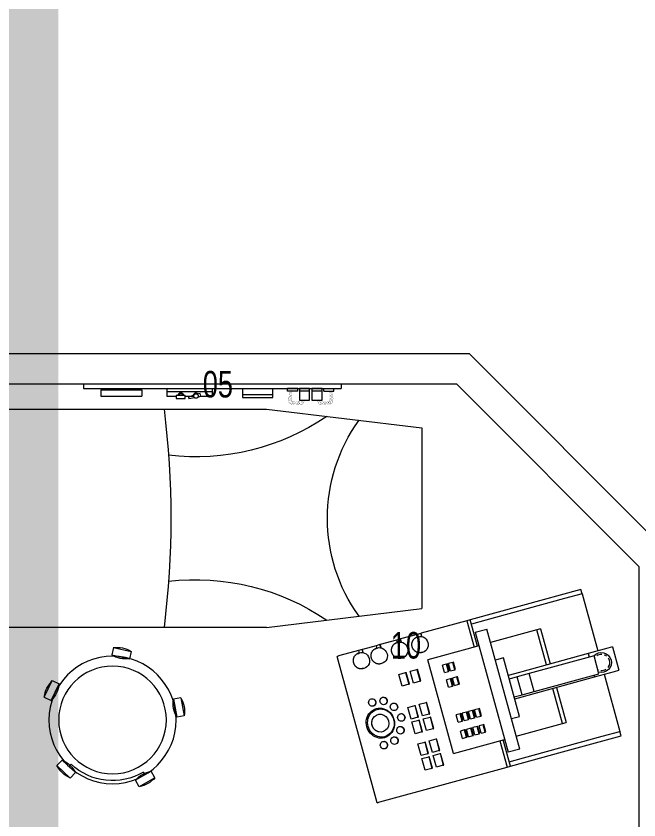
# Model space of a CAD drawing. Header units: millimetres. Extents: x -2143172 to 5255, y -610845 to 279739.
# Drawn here: x -1247545 to -1245491, y -23952 to -21302 of the extents above; entities that cross this region are included whole.
import ezdxf

# ---------------------------------------------------------------- set-up
doc = ezdxf.new("R2010")
doc.units = ezdxf.units.MM
doc.header["$LTSCALE"] = 30
doc.linetypes.add('HIDDEN', pattern=[9.525, 6.35, -3.175])
doc.layers.get('0').update_dxf_attribs({"lineweight": 5})
for name, color, linetype, lineweight in [('72_EGR_EQP_TAG', 142, 'Continuous', 5), ('LOADING', 163, 'Continuous', 5), ('Title', 7, 'Continuous', 5), ('Walls', 32, 'Continuous', 5)]:
    doc.layers.add(name, color=color, linetype=linetype, lineweight=lineweight)
doc.styles.get("Standard").update_dxf_attribs({"font": ''})
doc.styles.add('X3G_ENTITY_257CFD', font='swisscl.ttf', dxfattribs={"height": 200})
doc.styles.get('Standard').set_extended_font_data('@Arial Unicode MS')

# ---------------------------------------------------------------- blocks, each defined once
blk = doc.blocks.new('ME15657-P')
for p, q in [((0.04, 0.8841), (-0.04, 0.8841)), ((-0.04, 0.8691), (-0.04, 0.8841)), ((0.04, 0.8841), (0.04, 0.8691)), ((-0.04, 0.8009), (-0.04, 0.8691)), ((0.04, 0.8691), (0.04, 0.8009)), ((-0.25, 0.6341), (-0.25, 0.8341)), ((-0.25, 0.8341), (-0.235, 0.8341)), ((-0.04, 0.8341), (-0.235, 0.8341)), ((-0.235, 0.7741), (-0.235, 0.8341)), ((0.235, 0.8341), (0.04, 0.8341)), ((0.235, 0.8341), (0.235, 0.7741)), ((0.235, 0.8341), (0.25, 0.8341)), ((0.25, 0.8341), (0.25, 0.6341)), ((-0.04, 0.5746), (-0.04, 0.8009)), ((-0.0335, 0.8009), (-0.04, 0.8009)), ((-0.0335, 0.5963), (-0.0335, 0.8182)), ((-0.0335, 0.8182), (0.0275, 0.8182)), ((0.0275, 0.8182), (0.0275, 0.5963)), ((0.04, 0.8009), (0.0275, 0.8009)), ((0.04, 0.8009), (0.04, 0.5746)), ((-0.235, 0.5052), (-0.235, 0.7741)), ((0.235, 0.7741), (0.235, 0.5052)), ((-0.04, 0.671), (-0.16, 0.671)), ((-0.16, 0.6707), (-0.16, 0.671)), ((-0.16, 0.6587), (-0.16, 0.6707)), ((0.16, 0.671), (0.04, 0.671)), ((0.16, 0.671), (0.16, 0.6707)), ((0.16, 0.6707), (0.16, 0.6587)), ((-0.16, 0.5007), (-0.16, 0.6587)), ((-0.16, 0.6587), (-0.04, 0.6587)), ((0.04, 0.6587), (0.16, 0.6587)), ((0.16, 0.6587), (0.16, 0.5007)), ((-0.25, 0.4559), (-0.25, 0.6341)), ((0.25, 0.6341), (0.25, 0.4559)), ((-0.0335, 0.5553), (-0.0335, 0.5963)), ((-0.0335, 0.5963), (0.0275, 0.5963)), ((0.0275, 0.5963), (0.0275, 0.5553)), ((-0.04, 0.5665), (-0.04, 0.5746)), ((-0.04, 0.5283), (-0.04, 0.5665)), ((0.04, 0.5746), (0.04, 0.5665)), ((0.04, 0.5665), (0.04, 0.5283)), ((-0.0335, 0.5283), (-0.0335, 0.5553)), ((-0.0335, 0.5553), (0.0275, 0.5553)), ((0.0275, 0.5553), (0.0275, 0.5283)), ((-0.235, 0.4556), (-0.235, 0.5052)), ((-0.1, 0.5007), (-0.1, 0.5283)), ((-0.1, 0.5283), (0.1, 0.5283)), ((0.1, 0.5283), (0.1, 0.5007)), ((0.235, 0.5052), (0.235, 0.4556)), ((-0.2039, 0.5007), (0.2061, 0.5007)), ((-0.2039, 0.5007), (-0.2039, 0.4607)), ((0.2061, 0.4607), (0.2061, 0.5007)), ((-0.25, 0.4445), (-0.25, 0.4559)), ((-0.25, 0.4559), (-0.16, 0.4559)), ((0.2061, 0.4607), (-0.2039, 0.4607)), ((-0.16, 0.4191), (-0.16, 0.4606)), ((0.16, 0.4606), (0.16, 0.4191)), ((0.16, 0.4559), (0.25, 0.4559)), ((0.25, 0.4559), (0.25, 0.4445)), ((-0.25, 0.0096), (-0.25, 0.4445)), ((-0.16, 0.4445), (-0.25, 0.4445)), ((0.25, 0.4445), (0.16, 0.4445)), ((0.25, 0.4445), (0.25, 0.2877)), ((-0.16, 0.2855), (-0.16, 0.4191)), ((-0.12, 0.4055), (-0.12, 0.4076)), ((-0.12, 0.4076), (-0.095, 0.4076)), ((-0.12, 0.391), (-0.12, 0.4055)), ((-0.12, 0.4055), (-0.095, 0.4055)), ((-0.095, 0.4076), (-0.095, 0.4055)), ((-0.095, 0.4055), (-0.095, 0.391)), ((-0.065, 0.4055), (-0.065, 0.4076)), ((-0.065, 0.4076), (-0.04, 0.4076)), ((-0.065, 0.391), (-0.065, 0.4055)), ((-0.065, 0.4055), (-0.04, 0.4055)), ((-0.04, 0.4076), (-0.04, 0.4055)), ((-0.04, 0.4055), (-0.04, 0.391)), ((0.16, 0.4191), (0.16, 0.2855)), ((-0.12, 0.391), (-0.095, 0.391)), ((-0.12, 0.3843), (-0.12, 0.3864)), ((-0.12, 0.3864), (-0.095, 0.3864)), ((-0.12, 0.3698), (-0.12, 0.3843)), ((-0.12, 0.3843), (-0.095, 0.3843)), ((-0.095, 0.3864), (-0.095, 0.3843)), ((-0.095, 0.3843), (-0.095, 0.3698)), ((-0.065, 0.391), (-0.04, 0.391)), ((-0.065, 0.3843), (-0.065, 0.3864)), ((-0.065, 0.3864), (-0.04, 0.3864)), ((-0.065, 0.3698), (-0.065, 0.3843)), ((-0.065, 0.3843), (-0.04, 0.3843)), ((-0.04, 0.3864), (-0.04, 0.3843)), ((-0.04, 0.3843), (-0.04, 0.3698)), ((-0.12, 0.3698), (-0.095, 0.3698)), ((-0.12, 0.3631), (-0.12, 0.3652)), ((-0.12, 0.3652), (-0.095, 0.3652)), ((-0.12, 0.3486), (-0.12, 0.3631)), ((-0.12, 0.3631), (-0.095, 0.3631)), ((-0.12, 0.3486), (-0.095, 0.3486)), ((-0.095, 0.3652), (-0.095, 0.3631)), ((-0.095, 0.3631), (-0.095, 0.3486)), ((-0.065, 0.3698), (-0.04, 0.3698)), ((-0.065, 0.3631), (-0.065, 0.3652)), ((-0.065, 0.3652), (-0.04, 0.3652)), ((-0.065, 0.3486), (-0.065, 0.3631)), ((-0.065, 0.3631), (-0.04, 0.3631)), ((-0.065, 0.3486), (-0.04, 0.3486)), ((-0.04, 0.3652), (-0.04, 0.3631)), ((-0.04, 0.3631), (-0.04, 0.3486)), ((0.055, 0.3631), (0.055, 0.3652)), ((0.055, 0.3652), (0.08, 0.3652)), ((0.055, 0.3486), (0.055, 0.3631)), ((0.055, 0.3631), (0.08, 0.3631)), ((0.055, 0.3486), (0.08, 0.3486)), ((0.08, 0.3652), (0.08, 0.3631)), ((0.08, 0.3631), (0.08, 0.3486)), ((0.105, 0.3631), (0.105, 0.3652)), ((0.105, 0.3652), (0.13, 0.3652)), ((0.105, 0.3486), (0.105, 0.3631)), ((0.105, 0.3631), (0.13, 0.3631)), ((0.105, 0.3486), (0.13, 0.3486)), ((0.13, 0.3652), (0.13, 0.3631)), ((0.13, 0.3631), (0.13, 0.3486)), ((-0.12, 0.3418), (-0.12, 0.344)), ((-0.12, 0.344), (-0.095, 0.344)), ((-0.12, 0.3274), (-0.12, 0.3418)), ((-0.12, 0.3418), (-0.095, 0.3418)), ((-0.12, 0.3274), (-0.095, 0.3274)), ((-0.095, 0.344), (-0.095, 0.3418)), ((-0.095, 0.3418), (-0.095, 0.3274)), ((-0.065, 0.3418), (-0.065, 0.344)), ((-0.065, 0.344), (-0.04, 0.344)), ((-0.065, 0.3274), (-0.065, 0.3418)), ((-0.065, 0.3418), (-0.04, 0.3418)), ((-0.065, 0.3274), (-0.04, 0.3274)), ((-0.04, 0.344), (-0.04, 0.3418)), ((-0.04, 0.3418), (-0.04, 0.3274)), ((0.055, 0.3418), (0.055, 0.344)), ((0.055, 0.344), (0.08, 0.344)), ((0.055, 0.3274), (0.055, 0.3418)), ((0.055, 0.3418), (0.08, 0.3418)), ((0.055, 0.3274), (0.08, 0.3274)), ((0.08, 0.344), (0.08, 0.3418)), ((0.08, 0.3418), (0.08, 0.3274)), ((0.105, 0.3418), (0.105, 0.344)), ((0.105, 0.344), (0.13, 0.344)), ((0.105, 0.3274), (0.105, 0.3418)), ((0.105, 0.3418), (0.13, 0.3418)), ((0.105, 0.3274), (0.13, 0.3274)), ((0.13, 0.344), (0.13, 0.3418)), ((0.13, 0.3418), (0.13, 0.3274)), ((-0.16, 0.2855), (0.16, 0.2855)), ((0.1882, 0.276), (0.1882, 0.2729)), ((0.2372, 0.2879), (0.2394, 0.2877)), ((0.2381, 0.2867), (0.2394, 0.2868)), ((0.2394, 0.2877), (0.25, 0.2877)), ((0.2394, 0.2868), (0.25, 0.2868)), ((0.25, 0.2737), (0.2406, 0.2737)), ((0.2418, 0.2729), (0.2418, 0.276)), ((0.25, 0.2876), (0.25, 0.2867)), ((0.25, 0.2868), (0.25, 0.2737)), ((0.25, 0.2737), (0.25, 0.2177)), ((-0.1888, 0.2448), (-0.1488, 0.2448)), ((-0.1888, 0.243), (-0.1888, 0.2448)), ((-0.1488, 0.243), (-0.1888, 0.243)), ((-0.1888, 0.243), (-0.1888, 0.2196)), ((-0.1488, 0.243), (-0.1488, 0.2448)), ((-0.1488, 0.2196), (-0.1488, 0.243)), ((-0.1388, 0.2448), (-0.0988, 0.2448)), ((-0.1388, 0.243), (-0.1388, 0.2448)), ((-0.0988, 0.243), (-0.1388, 0.243)), ((-0.1388, 0.243), (-0.1388, 0.2196)), ((-0.0988, 0.243), (-0.0988, 0.2448)), ((-0.0988, 0.2196), (-0.0988, 0.243)), ((-0.0638, 0.2448), (-0.0238, 0.2448)), ((-0.0638, 0.243), (-0.0638, 0.2448)), ((-0.0238, 0.243), (-0.0638, 0.243)), ((-0.0638, 0.243), (-0.0638, 0.2196)), ((-0.0238, 0.243), (-0.0238, 0.2448)), ((-0.0238, 0.2196), (-0.0238, 0.243)), ((-0.0138, 0.2448), (0.0262, 0.2448)), ((-0.0138, 0.243), (-0.0138, 0.2448)), ((0.0262, 0.243), (-0.0138, 0.243)), ((-0.0138, 0.243), (-0.0138, 0.2196)), ((0.0262, 0.243), (0.0262, 0.2448)), ((0.0262, 0.2196), (0.0262, 0.243)), ((0.0988, 0.2448), (0.1388, 0.2448)), ((0.0988, 0.243), (0.0988, 0.2448)), ((0.1388, 0.243), (0.0988, 0.243)), ((0.0988, 0.243), (0.0988, 0.2196)), ((0.1388, 0.243), (0.1388, 0.2448)), ((0.1388, 0.2196), (0.1388, 0.243)), ((-0.1888, 0.2196), (-0.1488, 0.2196)), ((-0.1388, 0.2196), (-0.0988, 0.2196)), ((-0.0638, 0.2196), (-0.0238, 0.2196)), ((-0.0138, 0.2196), (0.0262, 0.2196)), ((0.0988, 0.2196), (0.1388, 0.2196)), ((0.2375, 0.2178), (0.2394, 0.2177)), ((0.2385, 0.2167), (0.2394, 0.2168)), ((0.2394, 0.2177), (0.25, 0.2177)), ((0.2394, 0.2168), (0.25, 0.2168)), ((0.25, 0.2168), (0.25, 0.2037)), ((-0.1888, 0.206), (-0.1488, 0.206)), ((-0.1888, 0.2042), (-0.1888, 0.206)), ((-0.1488, 0.2042), (-0.1888, 0.2042)), ((-0.1888, 0.2042), (-0.1888, 0.1809)), ((-0.1488, 0.2042), (-0.1488, 0.206)), ((-0.1488, 0.1809), (-0.1488, 0.2042)), ((-0.1388, 0.206), (-0.0988, 0.206)), ((-0.1388, 0.2042), (-0.1388, 0.206)), ((-0.0988, 0.2042), (-0.1388, 0.2042)), ((-0.1388, 0.2042), (-0.1388, 0.1809)), ((-0.0988, 0.2042), (-0.0988, 0.206)), ((-0.0988, 0.1809), (-0.0988, 0.2042)), ((-0.0638, 0.206), (-0.0238, 0.206)), ((-0.0638, 0.2042), (-0.0638, 0.206)), ((-0.0238, 0.2042), (-0.0638, 0.2042)), ((-0.0638, 0.2042), (-0.0638, 0.1809)), ((-0.0238, 0.2042), (-0.0238, 0.206)), ((-0.0238, 0.1809), (-0.0238, 0.2042)), ((-0.0138, 0.206), (0.0262, 0.206)), ((-0.0138, 0.2042), (-0.0138, 0.206)), ((0.0262, 0.2042), (-0.0138, 0.2042)), ((-0.0138, 0.2042), (-0.0138, 0.1809)), ((0.0262, 0.2042), (0.0262, 0.206)), ((0.0262, 0.1809), (0.0262, 0.2042)), ((0.0988, 0.206), (0.1388, 0.206)), ((0.0988, 0.2042), (0.0988, 0.206)), ((0.1388, 0.2042), (0.0988, 0.2042)), ((0.0988, 0.2042), (0.0988, 0.1809)), ((0.1388, 0.2042), (0.1388, 0.206)), ((0.1388, 0.1809), (0.1388, 0.2042)), ((0.1882, 0.2064), (0.1882, 0.2033)), ((0.25, 0.2037), (0.2406, 0.2037)), ((0.2418, 0.2033), (0.2418, 0.2064)), ((0.25, 0.2037), (0.25, 0.1476)), ((-0.1888, 0.1809), (-0.1488, 0.1809)), ((-0.1388, 0.1809), (-0.0988, 0.1809)), ((-0.0638, 0.1809), (-0.0238, 0.1809)), ((-0.0138, 0.1809), (0.0262, 0.1809)), ((0.0988, 0.1809), (0.1388, 0.1809)), ((-0.0525, 0.1379), (-0.0525, 0.1369)), ((-0.0275, 0.1369), (-0.0275, 0.1379)), ((-0.0125, 0.1519), (-0.0125, 0.1509)), ((0.0125, 0.1509), (0.0125, 0.1519)), ((0.0275, 0.1379), (0.0275, 0.1369)), ((0.0525, 0.1369), (0.0525, 0.1379)), ((0.1882, 0.1365), (0.1882, 0.1333)), ((0.2376, 0.1478), (0.2394, 0.1476)), ((0.2385, 0.1467), (0.2394, 0.1467)), ((0.2394, 0.1476), (0.25, 0.1476)), ((0.2394, 0.1467), (0.25, 0.1467)), ((0.25, 0.1336), (0.2406, 0.1336)), ((0.2418, 0.1333), (0.2418, 0.1365)), ((0.25, 0.1475), (0.25, 0.1466)), ((0.25, 0.1467), (0.25, 0.1336)), ((0.25, 0.1336), (0.25, 0.087)), ((-0.0803, 0.1099), (-0.0803, 0.1089)), ((-0.0553, 0.1089), (-0.0553, 0.1099)), ((0.0553, 0.1099), (0.0553, 0.1089)), ((0.0803, 0.1089), (0.0803, 0.1099)), ((0.2376, 0.0872), (0.2394, 0.087)), ((0.2385, 0.0861), (0.2394, 0.0861)), ((0.2394, 0.087), (0.25, 0.087)), ((0.2394, 0.0861), (0.25, 0.0861)), ((0.25, 0.0869), (0.25, 0.086)), ((0.25, 0.0861), (0.25, 0.073)), ((-0.0853, 0.0726), (-0.0853, 0.0715)), ((-0.0603, 0.0715), (-0.0603, 0.0726)), ((0.0603, 0.0726), (0.0603, 0.0715)), ((0.0853, 0.0715), (0.0853, 0.0726)), ((0.1882, 0.0758), (0.1882, 0.0727)), ((0.25, 0.073), (0.2406, 0.073)), ((0.2418, 0.0727), (0.2418, 0.0758)), ((0.25, 0.073), (0.25, 0.0096)), ((-0.25, 0), (-0.25, 0.0096)), ((-0.25, 0), (0.25, 0)), ((0.25, 0.0096), (0.25, 0))]:
    blk.add_line(p, q)
at = {"flags": 128}
for points in [[(0.1882, 0.2729), (0.1883, 0.2718), (0.1883, 0.2708), (0.1884, 0.2698), (0.1886, 0.2688), (0.1888, 0.2678), (0.189, 0.2668), (0.1893, 0.2658), (0.1896, 0.2648), (0.19, 0.2638), (0.1904, 0.2629), (0.1909, 0.262), (0.1913, 0.261), (0.1919, 0.2602), (0.1924, 0.2593), (0.193, 0.2584), (0.1936, 0.2576), (0.1943, 0.2568), (0.195, 0.256), (0.1957, 0.2553), (0.1965, 0.2546), (0.1973, 0.2539), (0.1981, 0.2532), (0.1989, 0.2526), (0.1998, 0.252), (0.2007, 0.2515), (0.2016, 0.251), (0.2025, 0.2505), (0.2035, 0.25), (0.2044, 0.2496), (0.2054, 0.2492), (0.2064, 0.2489), (0.2074, 0.2486), (0.2084, 0.2483), (0.2095, 0.2481), (0.2105, 0.2479), (0.2116, 0.2478), (0.2126, 0.2477), (0.2137, 0.2476), (0.2147, 0.2476), (0.215, 0.2476)], [(0.215, 0.2476), (0.2161, 0.2476), (0.2171, 0.2476), (0.2182, 0.2477), (0.2192, 0.2479), (0.2203, 0.248), (0.2213, 0.2483), (0.2223, 0.2485), (0.2233, 0.2488), (0.2243, 0.2491), (0.2253, 0.2495), (0.2263, 0.2499), (0.2272, 0.2503), (0.2282, 0.2508), (0.2291, 0.2513), (0.23, 0.2519), (0.2308, 0.2525), (0.2317, 0.2531), (0.2325, 0.2537), (0.2333, 0.2544), (0.2341, 0.2551), (0.2348, 0.2558), (0.2355, 0.2566), (0.2362, 0.2574), (0.2368, 0.2582), (0.2374, 0.2591), (0.238, 0.2599), (0.2385, 0.2608), (0.239, 0.2617), (0.2395, 0.2626), (0.2399, 0.2636), (0.2403, 0.2645), (0.2406, 0.2655), (0.2409, 0.2665), (0.2411, 0.2675), (0.2414, 0.2685), (0.2415, 0.2695), (0.2416, 0.2705), (0.2417, 0.2716), (0.2418, 0.2726), (0.2418, 0.2729)], [(0.1882, 0.2033), (0.1883, 0.2023), (0.1883, 0.2012), (0.1884, 0.2002), (0.1886, 0.1992), (0.1888, 0.1982), (0.189, 0.1972), (0.1893, 0.1962), (0.1896, 0.1952), (0.19, 0.1943), (0.1904, 0.1933), (0.1909, 0.1924), (0.1913, 0.1915), (0.1919, 0.1906), (0.1924, 0.1897), (0.193, 0.1889), (0.1936, 0.188), (0.1943, 0.1872), (0.195, 0.1865), (0.1957, 0.1857), (0.1965, 0.185), (0.1973, 0.1843), (0.1981, 0.1837), (0.1989, 0.183), (0.1998, 0.1825), (0.2007, 0.1819), (0.2016, 0.1814), (0.2025, 0.1809), (0.2035, 0.1804), (0.2044, 0.18), (0.2054, 0.1797), (0.2064, 0.1793), (0.2074, 0.179), (0.2084, 0.1787), (0.2095, 0.1785), (0.2105, 0.1783), (0.2116, 0.1782), (0.2126, 0.1781), (0.2137, 0.178), (0.2147, 0.178), (0.215, 0.178)], [(0.215, 0.178), (0.2161, 0.178), (0.2171, 0.178), (0.2182, 0.1781), (0.2192, 0.1783), (0.2203, 0.1785), (0.2213, 0.1787), (0.2223, 0.1789), (0.2233, 0.1792), (0.2243, 0.1796), (0.2253, 0.1799), (0.2263, 0.1803), (0.2272, 0.1808), (0.2282, 0.1812), (0.2291, 0.1818), (0.23, 0.1823), (0.2308, 0.1829), (0.2317, 0.1835), (0.2325, 0.1841), (0.2333, 0.1848), (0.2341, 0.1855), (0.2348, 0.1863), (0.2355, 0.187), (0.2362, 0.1878), (0.2368, 0.1886), (0.2374, 0.1895), (0.238, 0.1903), (0.2385, 0.1912), (0.239, 0.1921), (0.2395, 0.1931), (0.2399, 0.194), (0.2403, 0.195), (0.2406, 0.1959), (0.2409, 0.1969), (0.2411, 0.1979), (0.2414, 0.1989), (0.2415, 0.1999), (0.2416, 0.201), (0.2417, 0.202), (0.2418, 0.203), (0.2418, 0.2033)], [(0.1882, 0.1333), (0.1883, 0.1323), (0.1883, 0.1313), (0.1884, 0.1303), (0.1886, 0.1292), (0.1888, 0.1282), (0.189, 0.1272), (0.1893, 0.1262), (0.1896, 0.1253), (0.19, 0.1243), (0.1904, 0.1234), (0.1909, 0.1224), (0.1913, 0.1215), (0.1919, 0.1206), (0.1924, 0.1198), (0.193, 0.1189), (0.1936, 0.1181), (0.1943, 0.1173), (0.195, 0.1165), (0.1957, 0.1158), (0.1965, 0.1151), (0.1973, 0.1144), (0.1981, 0.1137), (0.1989, 0.1131), (0.1998, 0.1125), (0.2007, 0.112), (0.2016, 0.1114), (0.2025, 0.1109), (0.2035, 0.1105), (0.2044, 0.1101), (0.2054, 0.1097), (0.2064, 0.1094), (0.2074, 0.1091), (0.2084, 0.1088), (0.2095, 0.1086), (0.2105, 0.1084), (0.2116, 0.1082), (0.2126, 0.1081), (0.2137, 0.1081), (0.2147, 0.108), (0.215, 0.108)], [(0.215, 0.108), (0.2161, 0.108), (0.2171, 0.1081), (0.2182, 0.1082), (0.2192, 0.1083), (0.2203, 0.1085), (0.2213, 0.1087), (0.2223, 0.109), (0.2233, 0.1093), (0.2243, 0.1096), (0.2253, 0.11), (0.2263, 0.1104), (0.2272, 0.1108), (0.2282, 0.1113), (0.2291, 0.1118), (0.23, 0.1124), (0.2308, 0.1129), (0.2317, 0.1135), (0.2325, 0.1142), (0.2333, 0.1149), (0.2341, 0.1156), (0.2348, 0.1163), (0.2355, 0.1171), (0.2362, 0.1179), (0.2368, 0.1187), (0.2374, 0.1195), (0.238, 0.1204), (0.2385, 0.1213), (0.239, 0.1222), (0.2395, 0.1231), (0.2399, 0.1241), (0.2403, 0.125), (0.2406, 0.126), (0.2409, 0.127), (0.2411, 0.128), (0.2414, 0.129), (0.2415, 0.13), (0.2416, 0.131), (0.2417, 0.132), (0.2418, 0.1331), (0.2418, 0.1333)], [(-0.0266, 0.0675), (-0.026, 0.0664), (-0.0253, 0.0654), (-0.0246, 0.0644), (-0.0239, 0.0634), (-0.0231, 0.0624), (-0.0224, 0.0615), (-0.0215, 0.0606), (-0.0207, 0.0598), (-0.0198, 0.0589), (-0.0189, 0.0582), (-0.018, 0.0575), (-0.017, 0.0568), (-0.016, 0.0561), (-0.015, 0.0555), (-0.014, 0.055), (-0.013, 0.0544), (-0.0119, 0.054), (-0.0109, 0.0535), (-0.0098, 0.0531), (-0.0087, 0.0528), (-0.0076, 0.0525), (-0.0065, 0.0522), (-0.0054, 0.052), (-0.0043, 0.0518), (-0.0032, 0.0517), (-0.0021, 0.0516), (-0.001, 0.0515), (0, 0.0515)], [(0, 0.0515), (0.0011, 0.0515), (0.0022, 0.0516), (0.0034, 0.0517), (0.0045, 0.0518), (0.0056, 0.052), (0.0067, 0.0522), (0.0078, 0.0525), (0.0089, 0.0528), (0.0099, 0.0532), (0.011, 0.0536), (0.0121, 0.054), (0.0131, 0.0545), (0.0141, 0.055), (0.0152, 0.0556), (0.0161, 0.0562), (0.0171, 0.0569), (0.0181, 0.0575), (0.019, 0.0583), (0.0199, 0.059), (0.0208, 0.0599), (0.0216, 0.0607), (0.0225, 0.0616), (0.0232, 0.0625), (0.024, 0.0635), (0.0247, 0.0645), (0.0254, 0.0655), (0.026, 0.0666), (0.0266, 0.0675)], [(0.1882, 0.0727), (0.1883, 0.0717), (0.1883, 0.0706), (0.1884, 0.0696), (0.1886, 0.0686), (0.1888, 0.0676), (0.189, 0.0666), (0.1893, 0.0656), (0.1896, 0.0646), (0.19, 0.0637), (0.1904, 0.0627), (0.1909, 0.0618), (0.1913, 0.0609), (0.1919, 0.06), (0.1924, 0.0591), (0.193, 0.0583), (0.1936, 0.0574), (0.1943, 0.0566), (0.195, 0.0559), (0.1957, 0.0551), (0.1965, 0.0544), (0.1973, 0.0537), (0.1981, 0.0531), (0.1989, 0.0525), (0.1998, 0.0519), (0.2007, 0.0513), (0.2016, 0.0508), (0.2025, 0.0503), (0.2035, 0.0499), (0.2044, 0.0494), (0.2054, 0.0491), (0.2064, 0.0487), (0.2074, 0.0484), (0.2084, 0.0482), (0.2095, 0.0479), (0.2105, 0.0477), (0.2116, 0.0476), (0.2126, 0.0475), (0.2137, 0.0474), (0.2147, 0.0474), (0.215, 0.0474)], [(0.215, 0.0474), (0.2161, 0.0474), (0.2171, 0.0475), (0.2182, 0.0476), (0.2192, 0.0477), (0.2203, 0.0479), (0.2213, 0.0481), (0.2223, 0.0483), (0.2233, 0.0486), (0.2243, 0.049), (0.2253, 0.0493), (0.2263, 0.0497), (0.2272, 0.0502), (0.2282, 0.0507), (0.2291, 0.0512), (0.23, 0.0517), (0.2308, 0.0523), (0.2317, 0.0529), (0.2325, 0.0536), (0.2333, 0.0542), (0.2341, 0.0549), (0.2348, 0.0557), (0.2355, 0.0564), (0.2362, 0.0572), (0.2368, 0.058), (0.2374, 0.0589), (0.238, 0.0597), (0.2385, 0.0606), (0.239, 0.0615), (0.2395, 0.0625), (0.2399, 0.0634), (0.2403, 0.0644), (0.2406, 0.0653), (0.2409, 0.0663), (0.2411, 0.0673), (0.2414, 0.0683), (0.2415, 0.0693), (0.2416, 0.0704), (0.2417, 0.0714), (0.2418, 0.0724), (0.2418, 0.0727)]]:
    blk.add_lwpolyline(points, dxfattribs=at)
for radius, start, end in [(0.033, 90, 212.0544), (0.0272, 90, 144), (0.0272, 126, 144), (0.033, 327.3076, 90), (0.0272, 72, 90), (0.0272, 36, 54), (0.0272, 162, 198), (0.0272, 180, 198), (0.0272, 0, 18), (0.0272, 342, 18), (0.0272, 216, 221.6097), (0.0272, 318.3903, 324), (0.0272, 318.3903, 324)]:
    blk.add_arc((0, 0.8355), radius, start, end)
for centre, major_axis, start_param, end_param in [((0.215, 0.276), (0.0268, 0), 1.570796, 3.401412), ((0.215, 0.276), (0.0268, 0), 5.969026, 7.853982), ((0.215, 0.2064), (0.0268, 0), 1.570796, 3.401412), ((0.215, 0.2064), (0.0268, 0), 5.969026, 7.853982), ((0, 0.1519), (0.0125, 0), 1.570796, 3.141593), ((0, 0.1509), (0.0125, 0), 1.570796, 4.712389), ((0, 0.1519), (0.0125, 0), 0, 1.570796), ((0, 0.1509), (0.0125, 0), 4.712389, 7.853982), ((0.215, 0.1365), (0.0268, 0), 1.570796, 3.401412), ((0.215, 0.1365), (0.0268, 0), 5.969026, 7.853982), ((-0.04, 0.1379), (0.0125, 0), 1.570796, 3.141593), ((-0.04, 0.1369), (0.0125, 0), 1.570796, 4.712389), ((-0.04, 0.1379), (0.0125, 0), 0, 1.570796), ((-0.04, 0.1369), (0.0125, 0), 4.712389, 7.853982), ((0.04, 0.1379), (0.0125, 0), 1.570796, 3.141593), ((0.04, 0.1369), (0.0125, 0), 1.570796, 4.712389), ((0.04, 0.1379), (0.0125, 0), 0, 1.570796), ((0.04, 0.1369), (0.0125, 0), 4.712389, 7.853982), ((-0.0678, 0.1099), (0.0125, 0), 1.570796, 3.141593), ((-0.0678, 0.1089), (0.0125, 0), 1.570796, 4.712389), ((-0.0678, 0.1099), (0.0125, 0), 0, 1.570796), ((-0.0678, 0.1089), (0.0125, 0), 4.712389, 7.853982), ((0, 0.0797), (-0.0497, 0), 4.712389, 7.853982), ((0, 0.0815), (-0.0467, 0), 4.712389, 7.853982), ((0, 0.0797), (0.0296, 0), 1.570796, 3.926991), ((0, 0.0797), (0.0497, 0), 4.712389, 7.853982), ((0, 0.0815), (0.0467, 0), 4.712389, 7.853982), ((0, 0.0797), (0.0296, 0), 5.497787, 7.853982), ((0.0678, 0.1099), (0.0125, 0), 1.570796, 3.141593), ((0.0678, 0.1089), (0.0125, 0), 1.570796, 4.712389), ((0.0678, 0.1099), (0.0125, 0), 0, 1.570796), ((0.0678, 0.1089), (-0.0125, 0), 1.570796, 4.712389), ((-0.0728, 0.0726), (0.0125, 0), 1.570796, 3.141593), ((-0.0728, 0.0715), (0.0125, 0), 1.570796, 4.712389), ((-0.0728, 0.0726), (0.0125, 0), 0, 1.570796), ((-0.0728, 0.0715), (0.0125, 0), 4.712389, 7.853982), ((0.0728, 0.0726), (0.0125, 0), 1.570796, 3.141593), ((0.0728, 0.0715), (0.0125, 0), 1.570796, 4.712389), ((0.0728, 0.0726), (0.0125, 0), 0, 1.570796), ((0.0728, 0.0715), (0.0125, 0), 4.712389, 7.853982), ((0.215, 0.0758), (0.0268, 0), 1.570796, 3.401412), ((0.215, 0.0758), (0.0268, 0), 5.969026, 7.853982), ((0, 0.0797), (0.0296, 0), 4.624442, 4.652361), ((0, 0.0797), (0.0296, 0), 4.672724, 4.712389), ((0, 0.0797), (0.0296, 0), 4.712389, 4.752054), ((0, 0.0797), (0.0296, 0), 4.772417, 4.800336)]:
    blk.add_ellipse(centre, major_axis=major_axis, ratio=0.93358, start_param=start_param, end_param=end_param)
blk = doc.blocks.new('ME19011A-P')
for p, q in [((-0.425, 0), (0.425, 0)), ((-0.425, 0), (-0.425, -0.015)), ((0.425, 0), (0.425, -0.015)), ((-0.425, -0.015), (0.425, -0.015)), ((-0.3675, -0.0198), (-0.2325, -0.0198)), ((-0.3675, -0.0198), (-0.3675, -0.0399)), ((-0.36, -0.015), (-0.36, -0.0198)), ((-0.24, -0.015), (-0.24, -0.0198)), ((-0.2325, -0.0198), (-0.2325, -0.0399)), ((-0.15, -0.015), (-0.15, -0.04)), ((-0.15, -0.025), (0, -0.025)), ((0, -0.015), (0, -0.04)), ((0.1, -0.015), (0.1, -0.045)), ((0.2, -0.045), (0.2, -0.015)), ((0.2818, -0.015), (0.2484, -0.015)), ((0.2484, -0.0243), (0.2484, -0.015)), ((0.2818, -0.0243), (0.2484, -0.0243)), ((0.2818, -0.0243), (0.2818, -0.015)), ((0.3211, -0.015), (0.2877, -0.015)), ((0.2877, -0.015), (0.2877, -0.0531)), ((0.3211, -0.0243), (0.2877, -0.0243)), ((0.3211, -0.0531), (0.3211, -0.015)), ((0.3623, -0.015), (0.3289, -0.015)), ((0.3289, -0.015), (0.3289, -0.0531)), ((0.3623, -0.0243), (0.3289, -0.0243)), ((0.3623, -0.0531), (0.3623, -0.015)), ((0.3682, -0.0243), (0.3682, -0.015)), ((0.3682, -0.015), (0.4016, -0.015)), ((0.3682, -0.0243), (0.4016, -0.0243)), ((0.4016, -0.0243), (0.4016, -0.015)), ((-0.3675, -0.0399), (-0.2325, -0.0399)), ((-0.15, -0.04), (-0.1187, -0.04)), ((-0.0887, -0.04), (-0.0637, -0.04)), ((-0.0606, -0.0371), (-0.0787, -0.0432)), ((-0.0787, -0.0432), (-0.077, -0.0497)), ((-0.0582, -0.046), (-0.077, -0.0497)), ((-0.0402, -0.0312), (-0.0496, -0.0337)), ((-0.047, -0.0434), (-0.0376, -0.0409)), ((-0.0376, -0.0409), (-0.0402, -0.0312)), ((-0.0379, -0.04), (0, -0.04)), ((0.1, -0.035), (0.2, -0.035)), ((0.1, -0.045), (0.2, -0.045)), ((0.2877, -0.0531), (0.3211, -0.0531)), ((0.3289, -0.0531), (0.3623, -0.0531))]:
    blk.add_line(p, q)
at = {"color": 8, "const_width": 0.000601}
for points in [[(0.3044, -0.0531, -0.184574), (0.2977, -0.0636, -1.44364), (0.2961, -0.0581, -0.837915), (0.2969, -0.0664, -0.30536), (0.2839, -0.062, -1.584726), (0.2894, -0.0609, -0.253153), (0.2827, -0.0684, -0.874198), (0.2775, -0.0585, -0.915253), (0.2791, -0.0658, -0.223821), (0.2683, -0.0644, -1.703343), (0.272, -0.0597, -0.588962), (0.2621, -0.068, -0.717795), (0.2625, -0.0581, -0.983104), (0.2645, -0.0644, -0.326362), (0.2534, -0.0609, -0.758716), (0.2609, -0.0514, -0.906186), (0.2593, -0.0565, -0.189488), (0.2526, -0.0522, -0.7948), (0.2613, -0.0423, -1.223996), (0.2574, -0.047, -0.072149), (0.2534, -0.0403, -0.645886), (0.2609, -0.0324, -1.366917), (0.2574, -0.0371, -0.078415), (0.2542, -0.0308, -0.723006), (0.2613, -0.0256, -1.105484), (0.2582, -0.0292, -0.221197), (0.2566, -0.0243, -0.221197)], [(0.3456, -0.0531, 0.184574), (0.3523, -0.0636, 1.44364), (0.3539, -0.0581, 0.837915), (0.3531, -0.0664, 0.30536), (0.3661, -0.062, 1.584726), (0.3606, -0.0609, 0.253153), (0.3673, -0.0684, 0.874198), (0.3725, -0.0585, 0.915253), (0.3709, -0.0658, 0.223821), (0.3817, -0.0644, 1.703343), (0.378, -0.0597, 0.588962), (0.3879, -0.068, 0.717795), (0.3875, -0.0581, 0.983104), (0.3855, -0.0644, 0.326362), (0.3966, -0.0609, 0.758716), (0.3891, -0.0514, 0.906186), (0.3907, -0.0565, 0.189488), (0.3974, -0.0522, 0.7948), (0.3887, -0.0423, 1.223996), (0.3926, -0.047, 0.072149), (0.3966, -0.0403, 0.645886), (0.3891, -0.0324, 1.366917), (0.3926, -0.0371, 0.078415), (0.3958, -0.0308, 0.723006), (0.3887, -0.0256, 1.105484), (0.3918, -0.0292, 0.221197), (0.3934, -0.0243, 0.221197)]]:
    blk.add_lwpolyline(points, format="xyb", dxfattribs=at)
blk.add_lwpolyline([(-0.1187, -0.0482), (-0.0887, -0.0482), (-0.0887, -0.0382), (-0.1187, -0.0382)], close=True)
blk.add_circle((-0.0537, -0.04), 0.0075)
for centre, radius, start, end in [((-0.1037, -0.04), 0.01, 10.4593, 169.5407), ((-0.1037, -0.04), 0.0075, 14.0075, 165.9925), ((-0.0537, -0.04), 0.01, 45, 180)]:
    blk.add_arc(centre, radius, start, end)
blk = doc.blocks.new('M.44.57.64')
at = {"layer": 'LOADING', "xscale": 1000.000000000002, "yscale": 1000.000000000002, "zscale": 1000.000000000002, "rotation": 225.9999036123427}
blk.add_blockref('ME19011A-P', (-80806.9, 16720.7), dxfattribs=at)
blk = doc.blocks.new('HF10037B-P')
at = {"color": 0}
for p, q in [((0.2459, 0.134), (0.1859, 0.134)), ((0.1859, 0.134), (0.1859, 0.109)), ((0.2459, 0.134), (0.2459, 0.109)), ((0.2459, 0.109), (0.1859, 0.109)), ((0, 0), (-0.0142, -0.0583)), ((0, 0), (0.0243, -0.0059)), ((0.0243, -0.0059), (0.01, -0.0642)), ((0.4071, -0.0094), (0.431, -0.0018)), ((0.4071, -0.0094), (0.4255, -0.0665)), ((0.431, -0.0018), (0.4493, -0.0589)), ((0.4069, -0.0417), (0.4165, -0.0387)), ((-0.0142, -0.0583), (0.01, -0.0642)), ((0.4255, -0.0665), (0.4493, -0.0589)), ((0.0524, -0.2725), (0.0674, -0.2525)), ((0.0674, -0.2525), (0.1154, -0.2885)), ((0.3125, -0.2897), (0.362, -0.2558)), ((0.3761, -0.2764), (0.362, -0.2558)), ((0.0524, -0.2725), (0.1004, -0.3085)), ((0.1004, -0.3085), (0.1154, -0.2885)), ((0.3266, -0.3103), (0.3125, -0.2897)), ((0.3266, -0.3103), (0.3761, -0.2764)), ((0.3267, -0.268), (0.3323, -0.2763))]:
    blk.add_line(p, q, dxfattribs=at)
for radius in [0.21, 0.1775]:
    blk.add_circle((0.2161, -0.1014), radius, dxfattribs=at)
for centre, radius, start, end in [((0.2159, 0.0465), 0.0925, 71.0754, 108.9246), ((0.2159, 0.1965), 0.0925, 251.0754, 288.9246), ((0.0779, -0.0499), 0.0925, 147.3419, 185.1912), ((-0.0678, -0.0143), 0.0925, 327.3419, 5.1912), ((0.4996, -0.0113), 0.0925, 178.8412, 216.6904), ((0.3568, -0.057), 0.0925, 358.8412, 36.6904), ((0.2161, -0.1014), 0.2, 303.6037, 17.3657), ((0.0389, -0.3404), 0.0925, 34.1875, 72.0368), ((0.3867, -0.3449), 0.0925, 105.5121, 143.3614), ((0.1289, -0.2205), 0.0925, 214.1875, 252.0368), ((0.3019, -0.2212), 0.0925, 285.5121, 323.3614)]:
    blk.add_arc(centre, radius, start, end, dxfattribs=at)
blk = doc.blocks.new('HF13902-P')
at = {"color": 8, "linetype": 'HIDDEN'}
for p, q in [((-0.35, -0.6824), (-0.35, -1.1124)), ((0.35, -0.6824), (0.35, -1.1124)), ((0.32, -1.1424), (-0.32, -1.1424))]:
    blk.add_line(p, q, dxfattribs=at)
at = {"linetype": 'Continuous'}
for points in [[(0.36, -0.5224), (0.36, -0.5224), (0.36, -0.5224), (0.36, -0.5224), (0.36, -0.5224), (0.36, -0.5224), (0.36, -0.5224), (0.36, -0.5224), (0.36, -0.5224), (0.36, -0.5224), (0.36, -0.5224), (0.36, -0.5224), (0.36, -0.5224), (0.36, -0.5224), (0.36, -0.5224), (0.36, -0.5224), (0.36, -0.5224), (0.36, -0.5224), (0.36, -0.5224), (0.36, -0.5224), (0.36, -0.5224), (0.36, -0.5224), (0.36, -0.5224), (0.36, -0.5224), (0.36, -0.5224), (0.36, -0.5224), (0.36, -0.5224), (0.36, -0.5224), (0.36, -0.5224), (0.36, -0.5224), (0.36, -0.5224), (0.36, -0.5224), (0.36, -0.5224), (0.36, -0.5224), (0.36, -0.5224), (0.36, -0.5224), (0.36, -0.5224), (0.36, -0.5224), (0.36, -0.5224), (0.36, -0.5224), (0.36, -0.5224), (0.36, -0.5224), (0.36, -0.5224), (0.36, -0.5224), (0.36, -0.5224), (0.36, -0.5224), (0.36, -0.5224), (0.36, -0.5224), (0.36, -0.5224), (0.36, -0.5224), (0.36, -0.5224), (0.36, -0.5224), (0.36, -0.5224), (0.36, -0.5224), (0.36, -0.5224), (0.36, -0.5224), (0.36, -0.5224), (0.36, -0.5224), (0.36, -0.5224), (0.36, -0.5224), (0.36, -0.5224), (0.36, -0.5224), (0.36, -0.5224), (0.36, -0.5224), (0.36, -0.5224), (0.36, -0.5224), (0.36, -0.5224), (0.36, -0.5224), (0.36, -0.5224), (0.36, -0.5224), (0.36, -0.5224), (0.36, -0.5224), (0.36, -0.5224), (0.36, -0.5224), (0.36, -0.5224), (0.36, -0.5224), (0.36, -0.5224), (0.36, -0.5224), (0.36, -0.5224), (0.36, -0.5224), (0.36, -0.5224), (0.36, -0.5224), (0.36, -0.5224), (0.36, -0.5224), (0.36, -0.5224), (0.36, -0.5224), (0.36, -0.5224), (0.36, -0.5224), (0.36, -0.5224), (0.36, -0.5224), (0.36, -0.5224), (0.36, -0.5224), (0.36, -0.5224), (0.36, -0.5224), (0.36, -0.5224), (0.36, -0.5224), (0.36, -0.5224), (0.36, -0.5224), (0.36, -0.5224), (0.36, -0.5224), (0.36, -0.5224), (0.36, -0.5224), (0.36, -0.5224), (0.36, -0.5224), (0.36, -0.5224), (0.36, -0.5224), (0.36, -0.5224), (0.36, -0.5224), (0.36, -0.5224), (0.36, -0.5224), (0.36, -0.5224), (0.36, -0.5224), (0.36, -0.5224), (0.36, -0.5224), (0.36, -0.5224), (0.36, -0.5224), (0.36, -0.5224), (0.36, -0.5224), (0.36, -0.5224), (0.36, -0.5224), (0.36, -0.5224), (0.36, -0.5224), (0.36, -0.5224), (0.36, -0.5224), (0.36, -0.5224), (0.36, -0.5224), (0.36, -0.5224), (0.36, -0.5224), (0.36, -0.5224), (0.36, -0.5224), (0.36, -0.5224), (0.36, -0.5224), (0.36, -0.5224), (0.36, -0.5224), (0.36, -0.5224), (0.36, -0.5224), (0.36, -0.5224), (0.36, -0.5224), (0.36, -0.5224), (0.36, -0.5224), (0.36, -0.5224), (0.36, -0.5224), (0.36, -0.5224), (0.36, -0.5224), (0.36, -0.5224), (0.36, -0.5224), (0.36, -0.5224), (0.36, -0.5224), (0.36, -0.5224), (0.36, -0.5224), (0.36, -0.5224), (0.36, -0.5224), (0.36, -0.5224), (0.36, -0.5224), (0.36, -0.5224), (0.36, -0.5224), (0.36, -0.5224), (0.36, -0.5224), (0.36, -0.5224), (0.36, -0.5224), (0.36, -0.5224), (0.36, -0.5224), (0.36, -0.5224), (0.36, -0.5224), (0.36, -0.5224), (0.36, -0.5224), (0.36, -0.5224), (0.36, -0.5224), (0.36, -0.5224), (0.36, -0.5224), (0.36, -0.5224), (0.36, -0.5224), (0.36, -0.5224), (0.36, -0.5224), (0.36, -0.5224), (0.36, -0.5224), (0.36, -0.5224), (0.36, -0.5224), (0.36, -0.5224), (0.36, -0.5224), (0.36, -0.5224), (0.36, -0.5224), (0.36, -0.5224), (0.36, -0.5224), (0.36, -0.5224), (0.36, -0.5224), (0.36, -0.5224), (0.36, -0.5224), (0.36, -0.5224), (0.36, -0.5224), (0.36, -0.5224), (0.36, -0.5224), (0.36, -0.5224), (0.36, -0.5224), (0.36, -0.5224), (0.36, -0.5224), (0.36, -0.5224), (0.36, -0.5224), (0.36, -0.5224), (0.36, -0.5224), (0.36, -0.5224), (0.36, -0.5224), (0.36, -0.5224), (0.36, -0.5224), (0.36, -0.5224), (0.36, -0.5224), (0.36, -0.5224), (0.36, -0.5224), (0.36, -0.5224), (0.36, -0.5224), (0.36, -0.5224), (0.36, -0.5224), (0.36, -0.5224), (0.36, -0.5224), (0.36, -0.5224), (0.36, -0.5224), (0.36, -0.5224), (0.36, -0.5224), (0.36, -0.5224)], [(0.36, -0.5224), (0.36, -0.5224), (0.36, -0.5224), (0.36, -0.5224), (0.36, -0.5224), (0.36, -0.5224), (0.36, -0.5224), (0.36, -0.5224), (0.36, -0.5224), (0.36, -0.5224), (0.36, -0.5224), (0.36, -0.5224), (0.36, -0.5224), (0.36, -0.5224), (0.36, -0.5224), (0.36, -0.5224), (0.36, -0.5224), (0.36, -0.5224), (0.36, -0.5224), (0.36, -0.5224), (0.36, -0.5224), (0.36, -0.5224), (0.36, -0.5224), (0.36, -0.5224), (0.36, -0.5224), (0.36, -0.5224), (0.36, -0.5224), (0.36, -0.5224), (0.36, -0.5224), (0.36, -0.5224), (0.36, -0.5224), (0.36, -0.5224), (0.36, -0.5224), (0.36, -0.5224), (0.36, -0.5224), (0.36, -0.5224), (0.36, -0.5224), (0.36, -0.5224), (0.36, -0.5224), (0.36, -0.5224), (0.36, -0.5224), (0.36, -0.5224), (0.36, -0.5224), (0.36, -0.5224), (0.36, -0.5224), (0.36, -0.5224), (0.36, -0.5224), (0.36, -0.5224), (0.36, -0.5224), (0.36, -0.5224), (0.36, -0.5224), (0.36, -0.5224), (0.36, -0.5224), (0.36, -0.5224), (0.36, -0.5224), (0.36, -0.5224), (0.36, -0.5224), (0.36, -0.5224), (0.36, -0.5224), (0.36, -0.5224), (0.36, -0.5224), (0.36, -0.5224), (0.36, -0.5224), (0.36, -0.5224), (0.36, -0.5224), (0.36, -0.5224), (0.36, -0.5224), (0.36, -0.5224), (0.36, -0.5224), (0.36, -0.5224), (0.36, -0.5224), (0.36, -0.5224), (0.36, -0.5224), (0.36, -0.5224), (0.36, -0.5224), (0.36, -0.5224), (0.36, -0.5224), (0.36, -0.5224), (0.36, -0.5224), (0.36, -0.5224), (0.36, -0.5224), (0.36, -0.5224), (0.36, -0.5224), (0.36, -0.5224), (0.36, -0.5224), (0.36, -0.5224), (0.36, -0.5224), (0.36, -0.5224), (0.36, -0.5224), (0.36, -0.5224), (0.36, -0.5224), (0.36, -0.5224), (0.36, -0.5224), (0.36, -0.5224), (0.36, -0.5224), (0.36, -0.5224), (0.36, -0.5224), (0.36, -0.5224), (0.36, -0.5224), (0.36, -0.5224), (0.36, -0.5224), (0.36, -0.5224), (0.36, -0.5224), (0.36, -0.5224), (0.36, -0.5224), (0.36, -0.5224), (0.36, -0.5224), (0.36, -0.5224), (0.36, -0.5224), (0.36, -0.5224), (0.36, -0.5224), (0.36, -0.5224), (0.36, -0.5224), (0.36, -0.5224), (0.36, -0.5224), (0.36, -0.5224), (0.36, -0.5224), (0.36, -0.5224), (0.36, -0.5224), (0.36, -0.5224), (0.36, -0.5224), (0.36, -0.5224), (0.36, -0.5224), (0.36, -0.5224), (0.36, -0.5224), (0.36, -0.5224), (0.36, -0.5224), (0.36, -0.5224), (0.36, -0.5224), (0.36, -0.5224), (0.36, -0.5224), (0.36, -0.5224), (0.36, -0.5224), (0.36, -0.5224), (0.36, -0.5224), (0.36, -0.5224), (0.36, -0.5224), (0.36, -0.5224), (0.36, -0.5224), (0.36, -0.5224), (0.36, -0.5224), (0.36, -0.5224), (0.36, -0.5224), (0.36, -0.5224), (0.36, -0.5224), (0.36, -0.5224), (0.36, -0.5224), (0.36, -0.5224), (0.36, -0.5224), (0.36, -0.5224), (0.36, -0.5224), (0.36, -0.5224), (0.36, -0.5224), (0.36, -0.5224), (0.36, -0.5224), (0.36, -0.5224), (0.36, -0.5224), (0.36, -0.5224), (0.36, -0.5224), (0.36, -0.5224), (0.36, -0.5224), (0.36, -0.5224), (0.36, -0.5224), (0.36, -0.5224), (0.36, -0.5224), (0.36, -0.5224), (0.36, -0.5224), (0.36, -0.5224), (0.36, -0.5224), (0.36, -0.5224), (0.36, -0.5224), (0.36, -0.5224), (0.36, -0.5224), (0.36, -0.5224), (0.36, -0.5224), (0.36, -0.5224), (0.36, -0.5224), (0.36, -0.5224), (0.36, -0.5224), (0.36, -0.5224), (0.36, -0.5224), (0.36, -0.5224), (0.36, -0.5224), (0.36, -0.5224), (0.36, -0.5224), (0.36, -0.5224), (0.36, -0.5224), (0.36, -0.5224), (0.36, -0.5224), (0.36, -0.5224), (0.36, -0.5224), (0.36, -0.5224), (0.36, -0.5224), (0.36, -0.5224), (0.36, -0.5224), (0.36, -0.5224), (0.36, -0.5224), (0.36, -0.5224), (0.36, -0.5224), (0.36, -0.5224), (0.36, -0.5224), (0.36, -0.5224), (0.36, -0.5224), (0.36, -0.5224), (0.36, -0.5224), (0.36, -0.5224), (0.36, -0.5224), (0.36, -0.5224), (0.36, -0.5224), (0.36, -0.5224), (0.36, -0.5224), (0.36, -0.5224), (0.36, -0.5224), (0.36, -0.5224)], [(0.36, -0.5224), (0.36, -0.5224), (0.36, -0.5224), (0.36, -0.5224), (0.36, -0.5224), (0.36, -0.5224), (0.36, -0.5224), (0.36, -0.5224), (0.36, -0.5224), (0.36, -0.5224), (0.36, -0.5224), (0.36, -0.5224), (0.36, -0.5224), (0.36, -0.5224), (0.36, -0.5224), (0.36, -0.5224), (0.36, -0.5224), (0.36, -0.5224), (0.36, -0.5224), (0.36, -0.5224), (0.36, -0.5224), (0.36, -0.5224), (0.36, -0.5224), (0.36, -0.5224), (0.36, -0.5224), (0.36, -0.5224), (0.36, -0.5224), (0.36, -0.5224), (0.36, -0.5224), (0.36, -0.5224), (0.36, -0.5224), (0.36, -0.5224), (0.36, -0.5224), (0.36, -0.5224), (0.36, -0.5224), (0.36, -0.5224), (0.36, -0.5224), (0.36, -0.5224), (0.36, -0.5224), (0.36, -0.5224), (0.36, -0.5224), (0.36, -0.5224), (0.36, -0.5224), (0.36, -0.5224), (0.36, -0.5224), (0.36, -0.5224), (0.36, -0.5224), (0.36, -0.5224), (0.36, -0.5224), (0.36, -0.5224), (0.36, -0.5224), (0.36, -0.5224), (0.36, -0.5224), (0.36, -0.5224), (0.36, -0.5224), (0.36, -0.5224), (0.36, -0.5224), (0.36, -0.5224), (0.36, -0.5224), (0.36, -0.5224), (0.36, -0.5224), (0.36, -0.5224), (0.36, -0.5224), (0.36, -0.5224), (0.36, -0.5224), (0.36, -0.5224), (0.36, -0.5224), (0.36, -0.5224), (0.36, -0.5224), (0.36, -0.5224), (0.36, -0.5224), (0.36, -0.5224), (0.36, -0.5224), (0.36, -0.5224), (0.36, -0.5224), (0.36, -0.5224), (0.36, -0.5224), (0.36, -0.5224), (0.36, -0.5224), (0.36, -0.5224), (0.36, -0.5224), (0.36, -0.5224), (0.36, -0.5224), (0.36, -0.5224), (0.36, -0.5224), (0.36, -0.5224), (0.36, -0.5224), (0.36, -0.5224), (0.36, -0.5224), (0.36, -0.5224), (0.36, -0.5224), (0.36, -0.5224), (0.36, -0.5224), (0.36, -0.5224), (0.36, -0.5224), (0.36, -0.5224), (0.36, -0.5224), (0.36, -0.5224), (0.36, -0.5224), (0.36, -0.5224), (0.36, -0.5224), (0.36, -0.5224), (0.36, -0.5224), (0.36, -0.5224), (0.36, -0.5224), (0.36, -0.5224), (0.36, -0.5224), (0.36, -0.5224), (0.36, -0.5224), (0.36, -0.5224), (0.36, -0.5224), (0.36, -0.5224), (0.36, -0.5224), (0.36, -0.5224), (0.36, -0.5224), (0.36, -0.5224), (0.36, -0.5224), (0.36, -0.5224), (0.36, -0.5224), (0.36, -0.5224), (0.36, -0.5224), (0.36, -0.5224), (0.36, -0.5224), (0.36, -0.5224), (0.36, -0.5224), (0.36, -0.5224), (0.36, -0.5224), (0.36, -0.5224), (0.36, -0.5224), (0.36, -0.5224), (0.36, -0.5224), (0.36, -0.5224), (0.36, -0.5224), (0.36, -0.5224), (0.36, -0.5224), (0.36, -0.5224), (0.36, -0.5224), (0.36, -0.5224), (0.36, -0.5224), (0.36, -0.5224), (0.36, -0.5224), (0.36, -0.5224), (0.36, -0.5224), (0.36, -0.5224), (0.36, -0.5224), (0.36, -0.5224), (0.36, -0.5224), (0.36, -0.5224), (0.36, -0.5224), (0.36, -0.5224), (0.36, -0.5224), (0.36, -0.5224), (0.36, -0.5224), (0.36, -0.5224), (0.36, -0.5224), (0.36, -0.5224), (0.36, -0.5224), (0.36, -0.5224), (0.36, -0.5224), (0.36, -0.5224), (0.36, -0.5224), (0.36, -0.5224), (0.36, -0.5224), (0.36, -0.5224), (0.36, -0.5224), (0.36, -0.5224), (0.36, -0.5224), (0.36, -0.5224), (0.36, -0.5224), (0.36, -0.5224), (0.36, -0.5224), (0.36, -0.5224), (0.36, -0.5224), (0.36, -0.5224), (0.36, -0.5224), (0.36, -0.5224), (0.36, -0.5224), (0.36, -0.5224), (0.36, -0.5224), (0.36, -0.5224), (0.36, -0.5224), (0.36, -0.5224), (0.36, -0.5224), (0.36, -0.5224), (0.36, -0.5224), (0.36, -0.5224), (0.36, -0.5224), (0.36, -0.5224), (0.36, -0.5224), (0.36, -0.5224), (0.36, -0.5224), (0.36, -0.5224), (0.36, -0.5224), (0.36, -0.5224), (0.36, -0.5224), (0.36, -0.5224), (0.36, -0.5224), (0.36, -0.5224), (0.36, -0.5224), (0.36, -0.5224), (0.36, -0.5224), (0.36, -0.5224), (0.36, -0.5224), (0.36, -0.5224), (0.36, -0.5224), (0.36, -0.5224), (0.36, -0.5224), (0.36, -0.5224), (0.36, -0.5224), (0.36, -0.5224), (0.36, -0.5224), (0.36, -0.5224), (0.36, -0.5224), (0.36, -0.5224), (0.36, -0.5224), (0.36, -0.5224), (0.36, -0.5224), (0.36, -0.5224), (0.36, -0.5224), (0.36, -0.5224), (0.36, -0.5224), (0.36, -0.5224), (0.36, -0.5224), (0.36, -0.5224), (0.36, -0.5224), (0.36, -0.5224), (0.36, -0.5224), (0.36, -0.5224), (0.36, -0.5224), (0.36, -0.5224), (0.36, -0.5224), (0.36, -0.5224), (0.36, -0.5224), (0.36, -0.5224), (0.36, -0.5224), (0.36, -0.5224), (0.36, -0.5224), (0.36, -0.5224), (0.36, -0.5224), (0.36, -0.5224), (0.36, -0.5224), (0.36, -0.5224), (0.36, -0.5224), (0.36, -0.5224), (0.36, -0.5224), (0.36, -0.5224), (0.36, -0.5224), (0.36, -0.5224), (0.36, -0.5224), (0.36, -0.5224), (0.36, -0.5224), (0.36, -0.5224), (0.36, -0.5224), (0.36, -0.5224), (0.36, -0.5224), (0.36, -0.5224), (0.36, -0.5224), (0.36, -0.5224), (0.36, -0.5224), (0.36, -0.5224), (0.36, -0.5224), (0.36, -0.5224), (0.36, -0.5224), (0.36, -0.5224), (0.36, -0.5224), (0.36, -0.5224), (0.36, -0.5224), (0.36, -0.5224), (0.36, -0.5224), (0.36, -0.5224), (0.36, -0.5224), (0.36, -0.5224), (0.36, -0.5224), (0.36, -0.5224), (0.36, -0.5224), (0.36, -0.5224), (0.36, -0.5224)]]:
    blk.add_lwpolyline(points, close=True, dxfattribs=at)
for points in [[(0.36, -0.5224), (0.36, -0.5224), (0.36, -0.5224), (0.36, -0.5224), (0.36, -0.5224), (0.36, -0.5224), (0.36, -0.5224), (0.36, -0.5224)], [(0.36, -0.5224), (0.36, -0.5224), (0.36, -0.5224), (0.36, -0.5224), (0.36, -0.5224), (0.36, -0.5224), (0.36, -0.5224), (0.36, -0.5224), (0.36, -0.5224), (0.36, -0.5224), (0.36, -0.5224), (0.36, -0.5224), (0.36, -0.5224), (0.36, -0.5224), (0.36, -0.5224), (0.36, -0.5224), (0.36, -0.5224), (0.36, -0.5224), (0.36, -0.5224), (0.36, -0.5224), (0.36, -0.5224), (0.36, -0.5224), (0.36, -0.5224), (0.36, -0.5224), (0.36, -0.5224), (0.36, -0.5224), (0.36, -0.5224), (0.36, -0.5224), (0.36, -0.5224), (0.36, -0.5224), (0.36, -0.5224), (0.36, -0.5224), (0.36, -0.5224), (0.36, -0.5224), (0.36, -0.5224), (0.36, -0.5224), (0.36, -0.5224), (0.36, -0.5224), (0.36, -0.5224), (0.36, -0.5224), (0.36, -0.5224), (0.36, -0.5224), (0.36, -0.5224), (0.36, -0.5224), (0.36, -0.5224), (0.36, -0.5224), (0.36, -0.5224), (0.36, -0.5224), (0.36, -0.5224), (0.36, -0.5224), (0.36, -0.5224), (0.36, -0.5224), (0.36, -0.5224), (0.36, -0.5224), (0.36, -0.5224), (0.36, -0.5224), (0.36, -0.5224), (0.36, -0.5224), (0.36, -0.5224), (0.36, -0.5224), (0.36, -0.5224), (0.36, -0.5224), (0.36, -0.5224), (0.36, -0.5224), (0.36, -0.5224), (0.36, -0.5224), (0.36, -0.5224), (0.36, -0.5224), (0.36, -0.5224), (0.36, -0.5224), (0.36, -0.5224), (0.36, -0.5224), (0.36, -0.5224), (0.36, -0.5224), (0.36, -0.5224), (0.36, -0.5224), (0.36, -0.5224), (0.36, -0.5224), (0.36, -0.5224), (0.36, -0.5224), (0.36, -0.5224), (0.36, -0.5224), (0.36, -0.5224), (0.36, -0.5224), (0.36, -0.5224), (0.36, -0.5224), (0.36, -0.5224), (0.36, -0.5224), (0.36, -0.5224), (0.36, -0.5224), (0.36, -0.5224), (0.36, -0.5224), (0.36, -0.5224), (0.36, -0.5224), (0.36, -0.5224), (0.36, -0.5224), (0.36, -0.5224), (0.36, -0.5224), (0.36, -0.5224), (0.36, -0.5224), (0.36, -0.5224), (0.36, -0.5224), (0.36, -0.5224), (0.36, -0.5224), (0.36, -0.5224), (0.36, -0.5224), (0.36, -0.5224), (0.36, -0.5224), (0.36, -0.5224), (0.36, -0.5224), (0.36, -0.5224)], [(0.36, -0.5224), (0.36, -0.5224), (0.36, -0.5224), (0.36, -0.5224), (0.36, -0.5224), (0.36, -0.5224), (0.36, -0.5224), (0.36, -0.5224), (0.36, -0.5224), (0.36, -0.5224), (0.36, -0.5224), (0.36, -0.5224), (0.36, -0.5224), (0.36, -0.5224), (0.36, -0.5224), (0.36, -0.5224), (0.36, -0.5224)], [(0.36, -0.5224), (0.36, -0.5224), (0.36, -0.5224), (0.36, -0.5224), (0.36, -0.5224), (0.36, -0.5224), (0.36, -0.5224)], [(0.36, -0.5224), (0.36, -0.5224), (0.36, -0.5224), (0.36, -0.5224), (0.36, -0.5224), (0.36, -0.5224), (0.36, -0.5224), (0.36, -0.5224), (0.36, -0.5224), (0.36, -0.5224), (0.36, -0.5224), (0.36, -0.5224)], [(0.36, -0.5224), (0.36, -0.5224), (0.36, -0.5224), (0.36, -0.5224), (0.36, -0.5224), (0.36, -0.5224), (0.36, -0.5224), (0.36, -0.5224), (0.36, -0.5224), (0.36, -0.5224), (0.36, -0.5224), (0.36, -0.5224), (0.36, -0.5224), (0.36, -0.5224), (0.36, -0.5224), (0.36, -0.5224), (0.36, -0.5224), (0.36, -0.5224), (0.36, -0.5224), (0.36, -0.5224), (0.36, -0.5224), (0.36, -0.5224), (0.36, -0.5224), (0.36, -0.5224), (0.36, -0.5224), (0.36, -0.5224), (0.36, -0.5224), (0.36, -0.5224), (0.36, -0.5224), (0.36, -0.5224), (0.36, -0.5224), (0.36, -0.5224), (0.36, -0.5224), (0.36, -0.5224), (0.36, -0.5224), (0.36, -0.5224), (0.36, -0.5224), (0.36, -0.5224), (0.36, -0.5224), (0.36, -0.5224), (0.36, -0.5224), (0.36, -0.5224), (0.36, -0.5224), (0.36, -0.5224), (0.36, -0.5224), (0.36, -0.5224), (0.36, -0.5224), (0.36, -0.5224), (0.36, -0.5224), (0.36, -0.5224), (0.36, -0.5224), (0.36, -0.5224), (0.36, -0.5224), (0.36, -0.5224), (0.36, -0.5224), (0.36, -0.5224), (0.36, -0.5224), (0.36, -0.5224), (0.36, -0.5224), (0.36, -0.5224), (0.36, -0.5224), (0.36, -0.5224), (0.36, -0.5224), (0.36, -0.5224), (0.36, -0.5224), (0.36, -0.5224), (0.36, -0.5224), (0.36, -0.5224), (0.36, -0.5224), (0.36, -0.5224), (0.36, -0.5224), (0.36, -0.5224), (0.36, -0.5224), (0.36, -0.5224), (0.36, -0.5224), (0.36, -0.5224), (0.36, -0.5224), (0.36, -0.5224), (0.36, -0.5224), (0.36, -0.5224), (0.36, -0.5224), (0.36, -0.5224), (0.36, -0.5224), (0.36, -0.5224), (0.36, -0.5224), (0.36, -0.5224), (0.36, -0.5224), (0.36, -0.5224), (0.36, -0.5224)], [(0.36, -0.5224), (0.36, -0.5224), (0.36, -0.5224), (0.36, -0.5224), (0.36, -0.5224), (0.36, -0.5224), (0.36, -0.5224), (0.36, -0.5224), (0.36, -0.5224), (0.36, -0.5224)], [(0.36, -0.5224), (0.36, -0.5224), (0.36, -0.5224), (0.36, -0.5224), (0.36, -0.5224), (0.36, -0.5224), (0.36, -0.5224), (0.36, -0.5224), (0.36, -0.5224), (0.36, -0.5224)], [(0.36, -0.5224), (0.36, -0.5224), (0.36, -0.5224), (0.36, -0.5224), (0.36, -0.5224), (0.36, -0.5224), (0.36, -0.5224), (0.36, -0.5224), (0.36, -0.5224), (0.36, -0.5224), (0.36, -0.5224), (0.36, -0.5224), (0.36, -0.5224), (0.36, -0.5224), (0.36, -0.5224)], [(0.36, -0.5224), (0.36, -0.5224), (0.36, -0.5224), (0.36, -0.5224), (0.36, -0.5224), (0.36, -0.5224), (0.36, -0.5224), (0.36, -0.5224), (0.36, -0.5224), (0.36, -0.5224)], [(0.36, -0.5224), (0.36, -0.5224), (0.36, -0.5224), (0.36, -0.5224), (0.36, -0.5224), (0.36, -0.5224), (0.36, -0.5224)], [(0.36, -0.5224), (0.36, -0.5224), (0.36, -0.5224), (0.36, -0.5224), (0.36, -0.5224), (0.36, -0.5224), (0.36, -0.5224), (0.36, -0.5224), (0.36, -0.5224), (0.36, -0.5224)], [(0.36, -0.5224), (0.36, -0.5224), (0.36, -0.5224), (0.36, -0.5224), (0.36, -0.5224), (0.36, -0.5224), (0.36, -0.5224), (0.36, -0.5224), (0.36, -0.5224), (0.36, -0.5224), (0.36, -0.5224), (0.36, -0.5224), (0.36, -0.5224), (0.36, -0.5224), (0.36, -0.5224), (0.36, -0.5224), (0.36, -0.5224), (0.36, -0.5224)], [(0.36, -0.5224), (0.36, -0.5224), (0.36, -0.5224), (0.36, -0.5224), (0.36, -0.5224), (0.36, -0.5224), (0.36, -0.5224), (0.36, -0.5224), (0.36, -0.5224)]]:
    blk.add_lwpolyline(points, dxfattribs=at)
blk.add_circle((0.36, -0.5224), 0.000000101)
at = {"color": 8}
for centre, radius, start, end in [((0, 1.0679), 0.5515, 234.1788, 305.8212), ((-0.9704, 0.0819), 0.7679, 353.3222, 34.2669), ((0.9704, 0.0819), 0.7679, 145.7331, 186.6778), ((0, -2.9071), 2.9071, 82.8865, 97.1135)]:
    blk.add_arc(centre, radius, start, end, dxfattribs=at)
at = {"color": 8, "linetype": 'HIDDEN'}
for centre, start, end in [((-0.32, -1.1124), 180, 270), ((0.32, -1.1124), 270, 0)]:
    blk.add_arc(centre, 0.03, start, end, dxfattribs=at)
at = {"layer": 'LOADING'}
for p, q in [((-0.36, 0.3161), (-0.2975, 0.8276)), ((0.2975, 0.8276), (-0.2975, 0.8276)), ((0.36, 0.3161), (0.2975, 0.8276)), ((-0.36, 0.3161), (-0.36, -0.6824)), ((0.36, -0.6824), (0.36, 0.3161)), ((0.36, -0.6824), (-0.36, -0.6824))]:
    blk.add_line(p, q, dxfattribs=at)

msp = doc.modelspace()

# ---------------------------------------------------------------- linework, layer by layer
at = {"layer": 'Walls'}
for p, q in [((-1253190.9, -22414.7), (-1246051.3, -22414.7)), ((-1246051.3, -22414.7), (-1245390.9, -23075.2)), ((-1248990.9, -22514.7), (-1246092.7, -22514.7)), ((-1246092.7, -22514.7), (-1245490.9, -23116.6)), ((-1245490.9, -23116.6), (-1245490.9, -25434.7))]:
    msp.add_line(p, q, dxfattribs=at)

# ---------------------------------------------------------------- block references
at = {"layer": 'LOADING', "rotation": 134.0000963876573}
msp.add_blockref('M.44.57.64', (-1291003.6, 47228, -0.1), dxfattribs=at)
at = {"layer": 'LOADING'}
for name, p, xscale, yscale, zscale, rotation in [('HF13902-P', (-1247034.8, -22957.5, -0.1), -1000, 1000, 1000, 270), ('ME15657-P', (-1246420.5, -23653.9, -0.1), -999.9999999999999, 999.9999999999999, 999.9999999999999, 285.3413789688113)]:
    msp.add_blockref(name, p, dxfattribs=dict(at, xscale=xscale, yscale=yscale, zscale=zscale, rotation=rotation))
at = {"layer": 'LOADING', "extrusion": (-1.16581e-09, -2.75759e-10, -1), "xscale": 999.9999999999997, "yscale": 999.9999999999997, "zscale": 999.9999999999997, "rotation": 295.7813125359262}
msp.add_blockref('HF10037B-P', (1247224.3, -23383.6, 0.1), dxfattribs=at)

# ---------------------------------------------------------------- texts
at = {"layer": '72_EGR_EQP_TAG', "char_height": 87.47, "attachment_point": 2, "style": 'X3G_ENTITY_257CFD'}
for s, insert in [('05', (-1246879.5, -22471.9, -0.1)), ('10', (-1246259.2, -23332.5, -0.1))]:
    msp.add_mtext(s, dxfattribs=dict(at, insert=insert))
at = {"layer": 'Title', "color": 3}
msp.add_text('OPD', height=6858, dxfattribs=at).set_placement((-1262925.9, -25588.4, 0.8))

doc.saveas('drawing.dxf')
